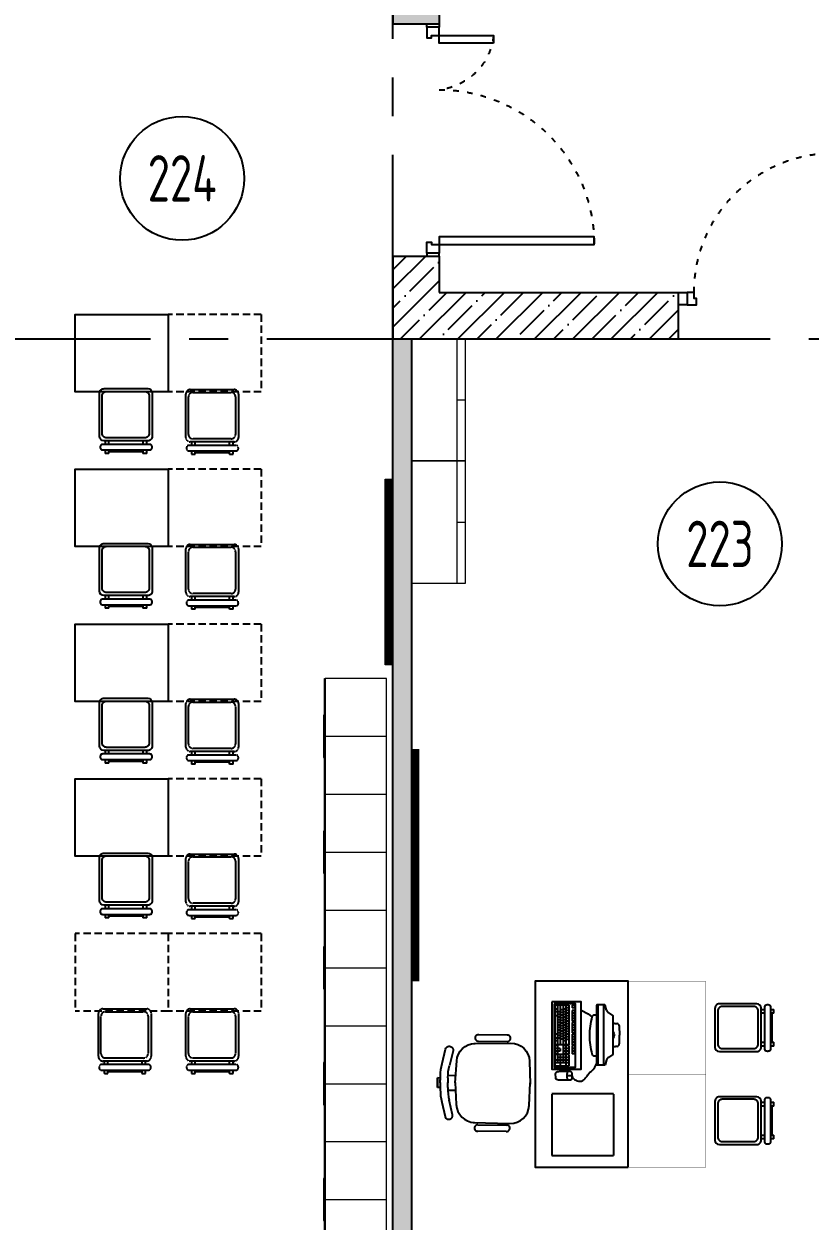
# Model space of a CAD drawing. Header units: millimetres. Extents: x -9318 to 9016603, y 0 to 838141.
# Drawn here: x 67701 to 72775, y 272164 to 279897 of the extents above; entities that cross this region are included whole.
import ezdxf
from ezdxf import colors
from ezdxf.entities.mleader import LeaderData, LeaderLine
from ezdxf.enums import TextEntityAlignment as Align
from ezdxf.math import Vec2, Vec3

# ---------------------------------------------------------------- set-up
doc = ezdxf.new("R2010")
doc.units = ezdxf.units.MM
for name, pattern in [('ACAD_ISO03W100', [30, 12, -18]), ('CENTER', [2, 1.25, -0.25, 0.25, -0.25]), ('HIDDEN', [6, 4, -2]), ('HIDDEN2', [4.7625, 3.175, -1.5875])]:
    doc.linetypes.add(name, pattern=pattern)
doc.layers.add('АР_Номер помещения', color=1, linetype='Continuous', lineweight=25)
doc.layers.add('ТХ_мебель передв', color=250, linetype='Continuous', lineweight=13)
doc.styles.add('ISOCPEUR', font='isocpeur.ttf', dxfattribs={"width": 0.7})

# ---------------------------------------------------------------- blocks, each defined once
blk = doc.blocks.new('Полуторная_на лестницу')
at = {"color": 8}
for points in [[(75, 80), (75, 1080), (124.9, 1080), (124.9, 80)], [(1375.1, 430), (1375.1, 80), (1425, 80), (1425, 430)]]:
    blk.add_lwpolyline(points, close=True, dxfattribs=at)
for points in [[(0, 0), (0, 80), (20, 80), (20, 0), (0, 0)], [(20, 80), (20, 0), (90, 0), (90, 30), (75, 30), (75, 80), (20, 80)], [(1480, 80), (1480, 0), (1410, 0), (1410, 30), (1425, 30), (1425, 80), (1480, 80)], [(1500, 0), (1500, 80), (1480, 80), (1480, 0), (1500, 0)]]:
    blk.add_lwpolyline(points, dxfattribs=at)
at = {"color": 8, "linetype": 'ACAD_ISO03W100', "ltscale": 3}
for centre, radius, start, end in [((75, 80), 1000, 0, 90), ((1465.4, 39.6), 392.5, 95.90754, 174.09246)]:
    blk.add_arc(centre, radius, start, end, dxfattribs=at)
blk = doc.blocks.new('*U870')
at = {"color": 8}
blk.add_lwpolyline([(100, 80), (100, 980), (140, 980), (140, 80)], close=True, dxfattribs=at)
for points in [[(0, 0), (0, 80), (55, 80), (55, 0), (0, 0)], [(55, 80), (55, 0), (115, 0), (115, 40), (100, 40), (100, 80), (55, 80)], [(1045, 80), (1045, 0), (985, 0), (985, 40), (1000, 40), (1000, 80), (1045, 80)], [(1100, 0), (1100, 80), (1045, 80), (1045, 0), (1100, 0)]]:
    blk.add_lwpolyline(points, dxfattribs=at)
at = {"color": 8, "linetype": 'ACAD_ISO03W100', "ltscale": 3}
blk.add_arc((100, 80), 900, 0, 90, dxfattribs=at)
blk = doc.blocks.new('_DotSmall')
at = {"color": 8, "linetype": 'ByBlock', "const_width": 0.5}
blk.add_lwpolyline([(-0.0625, 0, 1), (0.0625, 0, 1)], format="xyb", close=True, dxfattribs=at)
blk = doc.blocks.new('*U1158')
at = {"layer": 'АР_Номер помещения', "color": 8}
blk.add_circle((-15370.8, 4413.2), 400, dxfattribs=at)
at = {"color": 8, "style": 'ISOCPEUR', "width": 0.7, "flags": 1}
blk.add_attdef('КАТЕГОРИЯ', (-499.2, -2092.2), '', height=250, dxfattribs=at)
at = {"layer": 'АР_Номер помещения', "color": 8, "style": 'ISOCPEUR', "width": 0.7}
blk.add_attdef('НОМЕР_ПОМЕЩЕНИЯ', text='', height=300, dxfattribs=at).set_placement((-15370.8, 4413.2), align=Align.MIDDLE_CENTER)
blk = doc.blocks.new('*U1159')
at = {"layer": 'АР_Номер помещения', "color": 8}
blk.add_circle((-15593.4, 4548.6), 400, dxfattribs=at)
at = {"color": 8, "style": 'ISOCPEUR', "width": 0.7, "flags": 1}
blk.add_attdef('КАТЕГОРИЯ', (-499.2, -2092.2), '', height=250, dxfattribs=at)
at = {"layer": 'АР_Номер помещения', "color": 8, "style": 'ISOCPEUR', "width": 0.7}
blk.add_attdef('НОМЕР_ПОМЕЩЕНИЯ', text='', height=300, dxfattribs=at).set_placement((-15593.4, 4548.6), align=Align.MIDDLE_CENTER)
blk = doc.blocks.new('A$C3da1b1ea')
at = {"color": 8, "lineweight": 0}
blk.add_lwpolyline([(0, 0), (50, 0), (50, -1200), (0, -1200), (0, 0)], dxfattribs=at)
blk = doc.blocks.new('стул №3-5')
at = {"color": 8, "linetype": 'ByBlock', "extrusion": (-6.19742e-05, 0.000470712, 1)}
for p, q in [((-15407, 16627.7, 196.8), (-15407, 16619.9, 196.8)), ((-15086.8, 16641.7, 196.8), (-15393.1, 16641.7, 196.8)), ((-15372.7, 16664.9, 196.8), (-15348.5, 16664.9, 196.8)), ((-15372.7, 16664.9, 196.8), (-15372.7, 16641.7, 196.8)), ((-15348.5, 16641.7, 196.8), (-15348.5, 16664.9, 196.8)), ((-15348.5, 16653.3, 196.8), (-15128.7, 16653.3, 196.8)), ((-15128.7, 16664.9, 196.8), (-15104.4, 16664.9, 196.8)), ((-15128.7, 16664.9, 196.8), (-15128.7, 16641.7, 196.8)), ((-15104.4, 16641.7, 196.8), (-15104.4, 16664.9, 196.8)), ((-15072.8, 16619.9, 196.8), (-15072.8, 16627.7, 196.8)), ((-15393.1, 16605.9, 196.8), (-15086.8, 16605.9, 196.9)), ((-15372.7, 16605.9, 196.8), (-15372.7, 16583.2, 196.9)), ((-15348.5, 16583.2, 196.9), (-15348.5, 16605.9, 196.8)), ((-15128.7, 16605.9, 196.9), (-15128.7, 16583.2, 196.9)), ((-15104.4, 16583.2, 196.9), (-15104.4, 16605.9, 196.9))]:
    blk.add_line(p, q, dxfattribs=at)
at = {"color": 8, "ltscale": 100, "extrusion": (-6.19742e-05, 0.000470712, 1), "elevation": 205.6}
for points in [[(-15379.9, 16582.9), (-15097, 16582.9, -0.414169), (-15068.3, 16554.2), (-15068.3, 16274.2, -0.414258), (-15097, 16245.5), (-15379.9, 16245.5, -0.414169), (-15408.6, 16274.2), (-15408.6, 16554.2, -0.414258)], [(-15360.2, 16563.2), (-15113.6, 16563.2, -0.414214), (-15084.9, 16534.4), (-15084.9, 16292.6, -0.414214), (-15113.6, 16263.9), (-15360.2, 16263.9, -0.414214), (-15388.9, 16292.6), (-15388.9, 16534.4, -0.414214)]]:
    blk.add_lwpolyline(points, format="xyb", close=True, dxfattribs=at)
at = {"color": 8, "linetype": 'ByBlock', "extrusion": (-6.19742e-05, 0.000470712, 1)}
for centre, start, end in [((-15393, 16627.6, 205.6), 90, 180), ((-15086.8, 16627.6, 205.6), 0, 90), ((-15393, 16619.8, 205.6), 180, 270), ((-15086.8, 16619.8, 205.6), 270, 0)]:
    blk.add_arc(centre, 13.9, start, end, dxfattribs=at)
blk = doc.blocks.new('_стол№3-№5')
at = {"color": 8}
blk.add_lwpolyline([(-169868.3, 526261.4), (-169368.3, 526261.4), (-169368.3, 525661.4), (-169868.3, 525661.4)], close=True, dxfattribs=at)
blk = doc.blocks.new('_Стул резерв')
at = {"color": 8, "linetype": 'HIDDEN', "ltscale": 0.1, "extrusion": (6.19742e-05, -0.000470712, 1)}
for p, q in [((0, 81.6, 0), (0, 58.9, 0)), ((24.3, 58.9, 0), (24.3, 81.6, 0)), ((244, 81.6, 0), (244, 58.9, 0)), ((268.3, 58.9, 0), (268.3, 81.6, 0)), ((-31.6, 45, 0), (-31.6, 37.1, 0)), ((288.6, 58.9, 0), (-17.6, 58.9, 0)), ((-17.6, 23.2, 0), (288.6, 23.2, 0)), ((0, 23.2, 0), (0, 0)), ((24.3, 0, 0), (0, 0)), ((24.3, 0, 0), (24.3, 23.2, 0)), ((244, 11.6, 0), (24.3, 11.6, 0)), ((244, 23.2, 0), (244, 0, 0)), ((268.3, 0, 0), (244, 0, 0)), ((268.3, 0, 0), (268.3, 23.2, 0)), ((302.6, 37.1, 0), (302.6, 45, 0))]:
    blk.add_line(p, q, dxfattribs=at)
for points in [[(275.5, 81.9), (-7.4, 81.9, -0.414169), (-36.1, 110.6), (-36.1, 390.6, -0.414258), (-7.4, 419.3), (275.5, 419.3, -0.414169), (304.2, 390.6), (304.2, 110.6, -0.414258)], [(255.8, 101.6), (9.2, 101.6, -0.414214), (-19.5, 130.3), (-19.5, 372.2, -0.414214), (9.2, 400.9), (255.8, 400.9, -0.414214), (284.5, 372.2), (284.5, 130.3, -0.414214)]]:
    blk.add_lwpolyline(points, format="xyb", close=True, dxfattribs=at)
for centre, start, end in [((-17.6, 45), 90, 180), ((-17.6, 37.1), 180, 270), ((288.6, 45, 0), 0, 90), ((288.6, 37.1, 0), 270, 0)]:
    blk.add_arc(centre, 13.9, start, end, dxfattribs=at)
blk = doc.blocks.new('_стол.резерв')
at = {"color": 8, "linetype": 'HIDDEN2', "ltscale": 15}
for p, q in [((-20, 500), (-20, 0)), ((580, 500), (-20, 500)), ((580, 500), (580, 0)), ((580, 0), (-20, 0))]:
    blk.add_line(p, q, dxfattribs=at)
blk = doc.blocks.new('стол с тумбой 1200х600')
at = {"color": 8}
blk.add_lwpolyline([(-19012.2, 19801.1), (-19012.2, 21001.1), (-19612.2, 21001.1), (-19612.2, 19801.1)], close=True, dxfattribs=at)
at = {"color": 8, "linetype": 'HIDDEN', "ltscale": 0.1}
blk.add_lwpolyline([(-19505.4, 19874.7), (-19105.4, 19874.7), (-19105.4, 20274.7), (-19505.4, 20274.7)], close=True, dxfattribs=at)
blk = doc.blocks.new('М-60')
at = {"color": 8, "extrusion": (-6.19742e-05, 0.000470712, 1)}
for p, q in [((7035202.1, 1186569.5, -0.1), (7035439, 1186576.2, -0.1)), ((7035415.4, 1186627.5, -0.2), (7035231.8, 1186626.6, -0.2)), ((7035232, 1186585.7, -0.1), (7035415.6, 1186586.5, -0.1)), ((7034998.3, 1186437.9, -0.1), (7035019.7, 1186530.9, -0.1)), ((7035068.3, 1186519.6, -0.1), (7035046.7, 1186425.8, -0.1)), ((7035049.2, 1186548.9, -0.1), (7035050.6, 1186548.5, -0.1)), ((7035085.8, 1186312.9, 0), (7035092.5, 1186454.7, -0.1)), ((7035563.1, 1186460.5, -0.1), (7035569.8, 1186312.9, 0)), ((7034971.3, 1186282.6, 0), (7034970.4, 1186343.1, -0.1)), ((7034989, 1186343.1, -0.1), (7034970.8, 1186343.1, -0.1)), ((7034970.8, 1186343.1, -0.1), (7034970.8, 1186282.6, 0)), ((7034989, 1186312.9, 0), (7034989, 1186356.2, -0.1)), ((7034989, 1186312.9, 0), (7034989, 1186343.1, -0.1)), ((7035037.4, 1186344.1, 0), (7035037.4, 1186312.9, 0)), ((7035037.8, 1186361.3, -0.1), (7035088.1, 1186361.3, -0.1)), ((7034989.4, 1186282.9, 0), (7034971.3, 1186282.6, 0)), ((7034989, 1186313.2, 0), (7034989.4, 1186282.9, 0)), ((7034989, 1186313.2, 0), (7034989.6, 1186269.8, 0)), ((7035037.8, 1186282.6, 0), (7035037.4, 1186313.9, 0)), ((7035038.5, 1186265.5, 0), (7035088.8, 1186266.3, 0)), ((7035085.7, 1186314.6, 0), (7035094.7, 1186172.9, 0)), ((7035565.2, 1186174.3, 0.1), (7035569.7, 1186322, 0)), ((7035000.2, 1186188.3, 0), (7035023, 1186095.7, 0.1)), ((7035071.5, 1186107.6, 0.1), (7035048.4, 1186201.2, 0)), ((7035052.8, 1186078.1, 0.1), (7035054.2, 1186078.5, 0.1)), ((7035206, 1186059.9, 0.1), (7035442.9, 1186056.7, 0.1)), ((7035236.1, 1186044.1, 0.1), (7035419.7, 1186046, 0.1)), ((7035420.2, 1186005.1, 0.1), (7035236.6, 1186003.1, 0.1))]:
    blk.add_line(p, q, dxfattribs=at)
for centre, start, end in [((7035230, 1186606.2, 122.4), 84.99867, 275.52472), ((7035417.4, 1186607.1, 122.4), 264.99867, 95.52472), ((7035234.4, 1186023.7, 122.4), 85.34791, 275.87397), ((7035421.8, 1186025.7, 122.4), 265.34791, 95.87397)]:
    blk.add_arc(centre, 20.6, start, end, dxfattribs=at)
at = {"color": 8, "extrusion": (6.19742e-05, -0.000470712, -1)}
for centre, major_axis, start_param, end_param in [((7035213.4, 1186449, -0.1), (77.8, 92.6, 0), 4.061153, 5.558057), ((7035442.2, 1186455, -0.1), (77.8, 92.6, 0), -0.725128, 0.826554), ((7035043.3, 1186525.4, -0.1), (15.6, 18.5, 0), 4.240369, 5.829345), ((7035044.7, 1186525.1, -0.1), (15.6, 18.5, 0), -0.45384, 1.098777), ((7035352, 1186356.2, 0), (-277.9, 233.5, -0.1), 5.584367, 5.811166), ((7035400.4, 1186344.1, 0), (233.5, 277.9, -0.1), 4.01357, 4.240369)]:
    blk.add_ellipse(centre, major_axis=major_axis, ratio=1, start_param=start_param, end_param=end_param, dxfattribs=at)
at = {"color": 8, "extrusion": (-6.19742e-05, 0.000470712, 1)}
for centre, major_axis, start_param, end_param in [((7035352.6, 1186275.3, 0), (-274.3, -237.7, 0.1), 5.584367, 5.811166), ((7035400.8, 1186288.2, 0), (237.7, -274.3, 0.1), 4.01357, 4.240369), ((7035048, 1186101.8, 0.1), (15.8, -18.3, 0), -0.45384, 1.098777), ((7035215.4, 1186180.5, 0), (79.2, -91.4, 0), 4.061153, 5.558057), ((7035444.3, 1186178, 0.1), (79.2, -91.4, 0), -0.725128, 0.826554), ((7035046.5, 1186101.5, 0.1), (15.8, -18.3, 0), 4.240369, 5.829345)]:
    blk.add_ellipse(centre, major_axis=major_axis, ratio=1, start_param=start_param, end_param=end_param, dxfattribs=at)
blk = doc.blocks.new('стул 5  340х340')
at = {"color": 8, "linetype": 'ByBlock', "extrusion": (-6.19742e-05, 0.000470712, 1)}
for p, q in [((-15375, 16627.7, 196.8), (-15375, 16619.9, 196.8)), ((-15086.8, 16641.7, 196.8), (-15361.1, 16641.7, 196.8)), ((-15340.7, 16664.9, 196.8), (-15316.5, 16664.9, 196.8)), ((-15340.7, 16664.9, 196.8), (-15340.7, 16641.7, 196.8)), ((-15316.5, 16641.7, 196.8), (-15316.5, 16664.9, 196.8)), ((-15316.5, 16653.3, 196.8), (-15128.7, 16653.3, 196.8)), ((-15128.7, 16664.9, 196.8), (-15104.4, 16664.9, 196.8)), ((-15128.7, 16664.9, 196.8), (-15128.7, 16641.7, 196.8)), ((-15104.4, 16641.7, 196.8), (-15104.4, 16664.9, 196.8)), ((-15072.8, 16619.9, 196.8), (-15072.8, 16627.7, 196.8)), ((-15361.1, 16605.9, 196.8), (-15086.8, 16605.9, 196.9)), ((-15340.7, 16605.9, 196.8), (-15340.7, 16583.2, 196.9)), ((-15316.5, 16583.2, 196.9), (-15316.5, 16605.9, 196.8)), ((-15128.7, 16605.9, 196.9), (-15128.7, 16583.2, 196.9)), ((-15104.4, 16583.2, 196.9), (-15104.4, 16605.9, 196.9))]:
    blk.add_line(p, q, dxfattribs=at)
at = {"color": 8, "ltscale": 100, "extrusion": (-6.19742e-05, 0.000470712, 1), "elevation": 205.6}
for points in [[(-15347.9, 16582.9), (-15097, 16582.9, -0.414169), (-15068.3, 16554.2), (-15068.3, 16312.2, -0.414258), (-15097, 16283.5), (-15347.9, 16283.5, -0.414169), (-15376.6, 16312.2), (-15376.6, 16554.2, -0.414258)], [(-15328.2, 16563.2), (-15113.6, 16563.2, -0.414214), (-15084.9, 16534.4), (-15084.9, 16330.6, -0.414214), (-15113.6, 16301.9), (-15328.2, 16301.9, -0.414214), (-15356.9, 16330.6), (-15356.9, 16534.4, -0.414214)]]:
    blk.add_lwpolyline(points, format="xyb", close=True, dxfattribs=at)
at = {"color": 8, "linetype": 'ByBlock', "extrusion": (-6.19742e-05, 0.000470712, 1)}
for centre, start, end in [((-15361, 16627.6, 205.6), 90, 180), ((-15086.8, 16627.6, 205.6), 0, 90), ((-15361, 16619.8, 205.6), 180, 270), ((-15086.8, 16619.8, 205.6), 270, 0)]:
    blk.add_arc(centre, 13.9, start, end, dxfattribs=at)
blk = doc.blocks.new('ПК-2')
at = {"color": 8, "extrusion": (6.19742e-05, -0.000470712, 1)}
for p, q in [((7035967.1, 1186827.6, 95), (7035877.1, 1186827.5, 95.1)), ((7035877.1, 1186827.5, 95.1), (7035877.6, 1186571, 94.9)), ((7035895.1, 1186827.5, 95.1), (7035895.6, 1186571, 94.9)), ((7035913.1, 1186827.5, 95.1), (7035913.6, 1186571, 94.9)), ((7035931.1, 1186827.6, 95.1), (7035931.6, 1186571.1, 94.9)), ((7035949.1, 1186827.6, 95.1), (7035949.6, 1186571.1, 94.9)), ((7035967.1, 1186827.6, 95), (7035967.6, 1186571.1, 94.9)), ((7036007.6, 1186827.7, 95), (7035989.6, 1186827.7, 95)), ((7036148.9, 1186442.6, 94.9), (7036148.1, 1186827.8, 95)), ((7036200.3, 1186829.7, 95), (7036149.9, 1186829.6, 95)), ((7036157.9, 1186440.8, 94.9), (7036157.1, 1186829.6, 95)), ((7036193.9, 1186440.9, 94.9), (7036193.1, 1186829.7, 95)), ((7036212.2, 1186795.1, 95), (7036202.1, 1186827.9, 95)), ((7036253.1, 1186761.9, 95), (7036223.8, 1186780.1, 95)), ((7036255.8, 1186512.8, 94.9), (7036255.4, 1186758, 95)), ((7036294.4, 1186691.8, 95), (7036294.6, 1186635.5, 94.9)), ((7036294.7, 1186579.1, 94.9), (7036294.6, 1186635.5, 94.9)), ((7035877.6, 1186566.5, 94.9), (7035877.7, 1186512.5, 94.9)), ((7035877.7, 1186508, 94.9), (7035877.9, 1186436, 94.9)), ((7035895.6, 1186566.5, 94.9), (7035895.7, 1186512.5, 94.9)), ((7035895.7, 1186508, 94.9), (7035895.9, 1186454, 94.9)), ((7035913.7, 1186548.5, 94.9), (7035913.7, 1186530.5, 94.9)), ((7035913.7, 1186508, 94.9), (7035913.9, 1186436, 94.9)), ((7035931.6, 1186566.6, 94.9), (7035931.7, 1186512.6, 94.9)), ((7035931.7, 1186508.1, 94.9), (7035931.9, 1186454.1, 94.9)), ((7035949.6, 1186566.6, 94.9), (7035949.7, 1186512.6, 94.9)), ((7035949.7, 1186508.1, 94.9), (7035949.9, 1186436.1, 94.9)), ((7035967.6, 1186566.6, 94.9), (7035967.7, 1186512.6, 94.9)), ((7035967.7, 1186508.1, 94.9), (7035967.9, 1186436.1, 94.9)), ((7036253.6, 1186508.9, 94.9), (7036224.3, 1186490.6, 94.9)), ((7035877.9, 1186436, 94.9), (7035967.9, 1186436.1, 94.9)), ((7036201.1, 1186440.9, 94.9), (7036150.7, 1186440.8, 94.9)), ((7036212.8, 1186475.5, 94.9), (7036202.9, 1186442.7, 94.9))]:
    blk.add_line(p, q, dxfattribs=at)
at = {"color": 8, "extrusion": (6.19742e-05, -0.000470712, 1), "elevation": -27.6}
for points in [[(7035859.1, 1186850), (7035859.9, 1186413.5), (7036048.9, 1186413.9), (7036048.1, 1186850.4)], [(7035872.6, 1186836.6), (7035873.4, 1186427.1), (7036012.9, 1186427.3), (7036012.1, 1186836.8)]]:
    blk.add_lwpolyline(points, close=True, dxfattribs=at)
for points in [[(7035895.2, 1186802), (7035877.2, 1186801.9)], [(7035949.2, 1186802.1), (7035931.2, 1186802)], [(7035967.2, 1186810.6), (7035949.2, 1186810.6)], [(7035989.6, 1186827.8), (7035989.7, 1186810.7)], [(7036007.7, 1186810.7), (7035989.7, 1186810.7)], [(7036007.6, 1186827.8), (7036007.7, 1186810.7)], [(7035895.2, 1186784.9), (7035877.2, 1186784.8)], [(7035895.3, 1186759.2), (7035877.3, 1186759.2)], [(7035913.2, 1186784.9), (7035895.2, 1186784.9)], [(7035913.2, 1186767.8), (7035895.2, 1186767.8)], [(7035913.3, 1186750.7), (7035895.3, 1186750.7)], [(7035913.3, 1186733.6), (7035895.3, 1186733.6)], [(7035931.2, 1186796.6), (7035913.2, 1186796.5)], [(7035931.2, 1186779.5), (7035913.2, 1186779.4)], [(7035931.2, 1186762.4), (7035913.2, 1186762.3)], [(7035931.3, 1186745.3), (7035913.3, 1186745.2)], [(7035931.3, 1186728.2), (7035913.3, 1186728.1)], [(7035949.2, 1186785), (7035931.2, 1186784.9)], [(7035949.2, 1186767.9), (7035931.2, 1186767.8)], [(7035949.3, 1186750.8), (7035931.3, 1186750.7)], [(7035949.3, 1186733.7), (7035931.3, 1186733.6)], [(7035967.2, 1186793.5), (7035949.2, 1186793.5)], [(7035967.2, 1186776.4), (7035949.2, 1186776.4)], [(7035967.3, 1186759.3), (7035949.3, 1186759.3)], [(7035967.3, 1186742.2), (7035949.3, 1186742.2)], [(7035967.3, 1186725.1), (7035949.3, 1186725.1)], [(7035989.7, 1186793.6), (7035989.8, 1186725.2)], [(7036007.7, 1186793.6), (7035989.7, 1186793.6)], [(7036007.7, 1186776.5), (7035989.7, 1186776.5)], [(7036007.8, 1186759.4), (7035989.8, 1186759.4)], [(7036007.8, 1186742.3), (7035989.8, 1186742.3)], [(7036007.8, 1186725.2), (7035989.8, 1186725.2)], [(7036007.7, 1186793.6), (7036007.8, 1186725.2)], [(7036048.2, 1186794.9), (7036092.7, 1186771.5), (7036117.2, 1186751.9)], [(7035913.3, 1186716.5), (7035895.3, 1186716.5)], [(7035913.4, 1186699.4), (7035895.4, 1186699.4)], [(7035913.4, 1186682.3), (7035895.4, 1186682.3)], [(7035913.4, 1186665.2), (7035895.4, 1186665.2)], [(7035913.5, 1186648.1), (7035895.5, 1186648.1)], [(7035931.3, 1186711.1), (7035913.3, 1186711)], [(7035931.4, 1186694), (7035913.4, 1186693.9)], [(7035931.4, 1186676.9), (7035913.4, 1186676.8)], [(7035931.4, 1186659.8), (7035913.4, 1186659.7)], [(7035949.3, 1186716.6), (7035931.3, 1186716.5)], [(7035949.4, 1186699.5), (7035931.4, 1186699.4)], [(7035949.4, 1186682.4), (7035931.4, 1186682.3)], [(7035949.4, 1186665.3), (7035931.4, 1186665.2)], [(7035949.5, 1186648.2), (7035931.5, 1186648.1)], [(7035967.3, 1186708), (7035949.3, 1186708)], [(7035967.4, 1186690.9), (7035949.4, 1186690.9)], [(7035967.4, 1186673.8), (7035949.4, 1186673.8)], [(7035967.4, 1186656.7), (7035949.4, 1186656.7)], [(7035989.8, 1186716.6), (7035990, 1186648.2)], [(7036007.8, 1186716.7), (7035989.8, 1186716.6)], [(7036007.9, 1186699.6), (7035989.9, 1186699.5)], [(7036007.9, 1186682.5), (7035989.9, 1186682.4)], [(7036007.9, 1186665.4), (7035989.9, 1186665.3)], [(7036008, 1186648.3), (7035990, 1186648.2)], [(7036007.8, 1186716.7), (7036008, 1186648.3)], [(7035895.5, 1186639.5), (7035877.5, 1186639.5)], [(7035895.5, 1186613.9), (7035877.5, 1186613.8)], [(7035895.6, 1186596.8), (7035877.6, 1186596.7)], [(7035967.6, 1186571.2), (7035877.6, 1186571.1)], [(7035913.5, 1186631), (7035895.5, 1186631)], [(7035913.5, 1186613.9), (7035895.5, 1186613.9)], [(7035931.5, 1186642.7), (7035913.5, 1186642.6)], [(7035931.5, 1186625.6), (7035913.5, 1186625.5)], [(7035931.5, 1186608.5), (7035913.5, 1186608.4)], [(7035949.5, 1186631.1), (7035931.5, 1186631)], [(7035949.5, 1186614), (7035931.5, 1186613.9)], [(7035949.6, 1186596.9), (7035931.6, 1186596.8)], [(7035967.5, 1186639.6), (7035949.5, 1186639.6)], [(7035967.5, 1186622.5), (7035949.5, 1186622.5)], [(7035967.5, 1186605.4), (7035949.5, 1186605.4)], [(7035990, 1186639.7), (7035990.1, 1186571.3)], [(7036008, 1186639.7), (7035990, 1186639.7)], [(7036008, 1186622.6), (7035990, 1186622.6)], [(7036008, 1186605.5), (7035990, 1186605.5)], [(7036008.1, 1186588.4), (7035990.1, 1186588.4)], [(7036008.1, 1186571.3), (7035990.1, 1186571.3)], [(7036008, 1186639.7), (7036008.1, 1186571.3)], [(7035895.6, 1186566.6), (7035877.6, 1186566.6)], [(7035913.7, 1186548.6), (7035877.7, 1186548.6)], [(7035913.7, 1186530.6), (7035877.7, 1186530.6)], [(7035895.7, 1186512.6), (7035877.7, 1186512.6)], [(7035967.7, 1186508.2), (7035877.7, 1186508.1)], [(7035967.6, 1186566.7), (7035931.6, 1186566.7)], [(7035967.7, 1186548.7), (7035931.7, 1186548.7)], [(7035967.7, 1186530.7), (7035931.7, 1186530.7)], [(7035967.7, 1186512.7), (7035931.7, 1186512.7)], [(7035990.1, 1186566.8), (7035990.2, 1186512.8)], [(7036008.1, 1186566.8), (7035990.1, 1186566.8)], [(7036008.2, 1186548.8), (7035990.2, 1186548.8)], [(7036008.2, 1186530.8), (7035990.2, 1186530.8)], [(7036008.2, 1186512.8), (7035990.2, 1186512.8)], [(7036008.2, 1186512.8), (7035990.2, 1186512.8)], [(7036008.1, 1186566.8), (7036008.2, 1186512.8)], [(7035967.8, 1186472.2), (7035877.8, 1186472.1)], [(7035967.8, 1186454.2), (7035877.8, 1186454.1)], [(7035967.8, 1186490.2), (7035895.8, 1186490.1)], [(7035989.9, 1186371.7), (7035957, 1186371.6)]]:
    blk.add_lwpolyline(points, dxfattribs=at)
for points in [[(7035989.9, 1186371.7, 0.397637), (7036050, 1186337.9, 0.110351), (7036066.5, 1186345.2, 0.08312), (7036079.9, 1186362.3, 0.014729), (7036105, 1186394.7, 0.170175), (7036148.8, 1186454, -0.037673)], [(7035968.4, 1186398.6, 0.114539), (7035964.1, 1186397.6, 0.103755), (7035960.3, 1186394.6, 0.091433), (7035957.9, 1186390.4, 0.084292), (7035957, 1186385.1), (7035957.1, 1186358.1, 0.084292), (7035958, 1186352.8, 0.091433), (7035960.4, 1186348.6, 0.103755), (7035964.2, 1186345.6, 0.114539), (7035968.5, 1186344.6, 0.114539)]]:
    blk.add_lwpolyline(points, format="xyb", dxfattribs=at)
blk.add_lwpolyline([(7035881.8, 1186384.9), (7035881.9, 1186357.9, 0.19919), (7035883.7, 1186353.6, 0.098412), (7035891.5, 1186348.4, 0.055653), (7035901.3, 1186345.6, 0.042416), (7035914.6, 1186344.5), (7035978.5, 1186344.6, 0.114539), (7035982.8, 1186345.6, 0.103755), (7035986.6, 1186348.6, 0.091433), (7035989, 1186352.9, 0.084292), (7035989.9, 1186358.2), (7035989.8, 1186385.2, 0.084292), (7035988.9, 1186390.4, 0.091433), (7035986.5, 1186394.7, 0.103755), (7035982.7, 1186397.7, 0.114539), (7035978.4, 1186398.6), (7035914.5, 1186398.5, 0.042416), (7035901.2, 1186397.4, 0.055653), (7035891.4, 1186394.5, 0.098412), (7035883.6, 1186389.3, 0.19919)], format="xyb", close=True, dxfattribs=at)
at = {"color": 8, "extrusion": (6.19742e-05, -0.000470712, 1)}
for centre, radius, start, end in [((7036149.9, 1186827.9, -27.6), 1.8, 90.10908, 180.10908), ((7036200.3, 1186828, -27.6), 1.8, 0.10908, 90.10908), ((7036579.1, 1186631.2, -27.6), 477.4, 165.36479, 179.87909), ((7036134.2, 1186746.1, -27.6), 18, 82.93309, 161.30576), ((7036116.2, 1186600.9, -27.6), 164.3, 78.76539, 82.93309), ((7036238, 1186803.1, -27.6), 27, 197.11449, 238.14153), ((7036250.8, 1186758.1, -27.6), 4.5, 0.10908, 59.63009), ((7036293.3, 1186965.7, -27.6), 256.3, 261.50958, 266.47869), ((7036228.8, 1186635.5, -27.6), 33.8, 322.7271, 37.49107), ((7036276.4, 1186691.9, -27.6), 18, 0.10908, 86.47869), ((7036579.1, 1186635.1, -27.6), 477.4, 180.33908, 194.85338), ((7036276.6, 1186579.2, -27.6), 18, 273.73948, 0.10908), ((7036134.7, 1186518.5, -27.6), 18, 198.9124, 277.28508), ((7036116.1, 1186663.6, -27.6), 164.3, 277.28508, 281.45277), ((7036251.3, 1186512.9, -27.6), 4.5, 300.58808, 0.10908), ((7036294.5, 1186305.4, -27.6), 256.3, 93.73948, 98.70859), ((7036150.6, 1186442.7, -27.6), 1.8, 180.10908, 270.10908), ((7036201, 1186442.8, -27.6), 1.8, 270.10908, 0.10908), ((7036238.7, 1186467.8, -27.6), 27, 122.07664, 163.10368)]:
    blk.add_arc(centre, radius, start, end, dxfattribs=at)
blk = doc.blocks.new('Шкаф канцелярский закрытый')
at = {"layer": 'ТХ_мебель передв', "color": 8}
blk.add_lwpolyline([(207495.5, -155297.4), (207495.5, -154508.5), (207146, -154508.5), (207146, -155297.4)], close=True, dxfattribs=at)
for points in [[(207199, -154508.5), (207199, -155297.4)], [(207199, -154902.9), (207146, -154902.9)]]:
    blk.add_lwpolyline(points, dxfattribs=at)
blk = doc.blocks.new('У005-3740')
at = {"layer": 'ТХ_мебель передв', "color": 8}
for p, q in [((-231583.2, 58866.8, -0.6), (-231188.1, 58866.8, -0.6)), ((-231583.2, 58492.8, -0.6), (-231188.1, 58492.8, -0.6)), ((-231583.2, 58118.8, -0.6), (-231188.1, 58118.8, -0.6)), ((-231583.2, 57744.8, -0.6), (-231188.1, 57744.8, -0.6)), ((-231583.2, 57370.8, -0.6), (-231188.1, 57370.8, -0.6)), ((-231583.2, 56996.8, -0.6), (-231188.1, 56996.8, -0.6)), ((-231583.2, 56622.8, -0.6), (-231188.1, 56622.8, -0.6)), ((-231583.2, 56248.8, -0.6), (-231188.1, 56248.8, -0.6)), ((-231583.2, 55874.8, -0.6), (-231188.1, 55874.8, -0.6))]:
    blk.add_line(p, q, dxfattribs=at)
at = {"layer": 'ТХ_мебель передв', "color": 8, "elevation": -0.6}
for points in [[(-231587.2, 55500.8), (-231587.2, 59240.8), (-231583.2, 59240.8), (-231583.2, 55500.8)], [(-231188.1, 55500.8), (-231188.1, 59240.8), (-231583.2, 59240.8), (-231583.2, 55500.8)], [(-231594.1, 59002.7), (-231594.1, 58866.8), (-231587.2, 58866.8), (-231587.2, 59002.7)], [(-231594.1, 58866.8), (-231594.1, 58730.9), (-231587.2, 58730.9), (-231587.2, 58866.8)], [(-231594.1, 58254.7), (-231594.1, 58118.8), (-231587.2, 58118.8), (-231587.2, 58254.7)], [(-231594.1, 58118.8), (-231594.1, 57982.9), (-231587.2, 57982.9), (-231587.2, 58118.8)], [(-231594.1, 57506.7), (-231594.1, 57370.8), (-231587.2, 57370.8), (-231587.2, 57506.7)], [(-231594.1, 57370.8), (-231594.1, 57234.9), (-231587.2, 57234.9), (-231587.2, 57370.8)], [(-231594.1, 56758.7), (-231594.1, 56622.8), (-231587.2, 56622.8), (-231587.2, 56758.7)], [(-231594.1, 56622.8), (-231594.1, 56486.9), (-231587.2, 56486.9), (-231587.2, 56622.8)], [(-231594.1, 56010.7), (-231594.1, 55874.8), (-231587.2, 55874.8), (-231587.2, 56010.7)], [(-231594.1, 55874.8), (-231594.1, 55738.9), (-231587.2, 55738.9), (-231587.2, 55874.8)]]:
    blk.add_lwpolyline(points, close=True, dxfattribs=at)

msp = doc.modelspace()

# ---------------------------------------------------------------- hatches: boundary and pattern name
at = {"ltscale": 100}
h = msp.add_hatch(dxfattribs=at)
h.set_pattern_fill('ANSI35', color=256, scale=700)
h.set_pattern_definition([(45, (-887755.71, 381612.85), (-123.743687, 123.743687), []), (45, (-887631.97, 381612.85), (-123.743687, 123.743687), [218.75, -43.75, 0, -43.75])])
h.paths.add_polyline_path([(70282.04, 298892.96), (70082.04, 298892.96), (70082.04, 281222.96), (63732.1, 281222.96), (63732.1, 281022.96), (63932.1, 281022.96), (70082.1, 281022.96), (70082.1, 279897.14), (70382.1, 279897.14), (70382.1, 281222.96), (70282.1, 281222.96)])
h = msp.add_hatch(dxfattribs=at)
h.set_pattern_fill('ANSI35', color=256, scale=700)
h.set_pattern_definition([(45, (-883840.71, 387962.85), (-123.743687, 123.743687), []), (45, (-883716.97, 387962.85), (-123.743687, 123.743687), [218.75, -43.75, 0, -43.75])])
h.paths.add_polyline_path([(71927.1, 278162.96), (70382.1, 278162.96), (70382.1, 278397.14), (70082.1, 278397.14), (70082.1, 277862.96), (71927.1, 277862.96)])
h = msp.add_hatch(dxfattribs=at)
h.set_pattern_fill('AR-CONC', color=256, scale=30)
h.set_pattern_definition([(50, (140697.8, 216407.27), (215.17805, -18.82564), [22.5, -247.5]), (355, (140697.8, 216407.27), (-41.6254, 225.65764), [18, -198]), (100.45144, (140715.72, 216405.7), (173.55265, 206.832), [19.12206, -210.34263]), (46.1842, (140697.8, 216467.27), (320.1724, -49.6558), [33.75, -371.25]), (96.63564, (140724.47, 216463.14), (280.3986, 292.2356), [28.6831, -315.5141]), (351.18416, (140697.8, 216467.27), (280.3986, 292.2356), [27, -297]), (21, (140727.8, 216452.27), (179.0721, -120.78567), [22.5, -247.5]), (326, (140727.8, 216452.27), (72.9946, 217.545), [18, -198]), (71.45144, (140742.72, 216442.2), (252.0667, 96.75935), [19.12206, -210.34263]), (37.5, (140697.79, 216407.274), (3.647957, 99.868156), [0, -195.6, 0, -201, 0, -198.75]), (7.5, (140697.79, 216407.27), (78.92086, 118.32351), [0, -114.6, 0, -191.1, 0, -75.75]), (327.5, (140630.89, 216407.274), (160.14673, -6.76646), [0, -75, 0, -234, 0, -310.5]), (317.5, (140600.9, 216407.27), (174.95585, 30.0315), [0, -97.5, 0, -155.4, 0, -220.5])])
h.paths.add_polyline_path([(70082.1, 277862.96), (70082.13, 271712.96), (70202.13, 271712.96), (70202.1, 277862.96)])

# ---------------------------------------------------------------- linework, layer by layer
at = {"linetype": 'CENTER', "ltscale": 1000}
for p, q in [((70082.1, 269801.69), (70082.1, 303685.62)), ((51268.34, 277862.96), (134865.51, 277862.96))]:
    msp.add_line(p, q, dxfattribs=at)
at = {"ltscale": 100}
for p, q in [((70382.1, 281222.96), (70382.1, 279897.14)), ((70082.1, 281022.96), (70082.1, 279897.14)), ((70082.1, 279897.14), (70382.1, 279897.14)), ((70082.1, 278397.14), (70082.1, 277862.96)), ((70082.1, 278397.14), (70382.1, 278397.14)), ((70382.1, 278397.14), (70382.1, 278162.96)), ((70382.1, 278162.96), (71927.1, 278162.96)), ((71927.1, 277862.94), (71927.1, 278162.96)), ((70082.1, 277862.96), (71927.1, 277862.96))]:
    msp.add_line(p, q, dxfattribs=at)
for points in [[(70082.13, 271712.96), (70082.1, 277862.96)], [(70202.13, 277862.96), (70202.13, 271712.96)]]:
    msp.add_lwpolyline(points, dxfattribs=at)
at = {"const_width": 50}
msp.add_lwpolyline([(70057.1, 276957.04), (70057.1, 275757.04)], dxfattribs=at)
at = {"ltscale": 100}
for points, const_width in [([(70227.13, 273712.91), (70227.13, 275212.91)], 50), ([(71602.13, 273712.91), (72102.13, 273712.91)], 2), ([(72102.13, 273712.91), (72102.13, 272512.91), (71602.13, 272512.91), (71602.13, 273712.91)], 2), ([(72102.13, 273112.91), (71602.13, 273112.91)], 2)]:
    msp.add_lwpolyline(points, dxfattribs=dict(at, const_width=const_width))
at = {"lineweight": 0, "ltscale": 100, "transparency": 33554687, "const_width": 2}
msp.add_lwpolyline([(70202.13, 275212.91), (70252.13, 275212.91), (70252.13, 273712.91), (70202.13, 273712.91)], close=True, dxfattribs=at)

# ---------------------------------------------------------------- block references
at = {"xscale": -1, "rotation": 270}
msp.add_blockref('Полуторная_на лестницу', (70302.1, 278397.14), dxfattribs=at)
ref = msp.add_blockref('*U1158', (84093.14, 274486.46))
ref.add_attrib('НОМЕР_ПОМЕЩЕНИЯ', '224', dxfattribs={"layer": 'АР_Номер помещения', "color": 8, "height": 300, "style": 'ISOCPEUR', "width": 0.7}).set_placement((68722.38, 278899.68), align=Align.MIDDLE_CENTER)
at = {"xscale": -1}
msp.add_blockref('*U870', (73027.1, 278082.94), dxfattribs=at)
for name, p, rotation in [('_стол№3-№5', (-457629.32, 108152.38), 270), ('Шкаф канцелярский закрытый', (277697.59, 122565.56), 180), ('стул №3-5', (53120.77, 293787.02), 180), ('_стол№3-№5', (-457629.32, 107152.38), 270), ('Шкаф канцелярский закрытый', (277697.59, 121776.72), 180), ('стул №3-5', (53120.77, 292787.02), 180), ('_стол№3-№5', (-457629.32, 106152.38), 270), ('стул №3-5', (53120.77, 291787.02), 180), ('_стол№3-№5', (-457629.32, 105152.38), 270), ('стул №3-5', (53120.77, 290787.02), 180), ('ПК-2', (-6966996.51, -899871.47, -94.96), 359.8909180547824), ('М-60', (-6982577.69, -801220.94, 0.04), 359.0887326624886)]:
    msp.add_blockref(name, p, dxfattribs=dict(rotation=rotation))
for name, p in [('_стол.резерв', (68652.1, 277520.73)), ('_Стул резерв', (68782.4, 277115.73, 196.83)), ('_стол.резерв', (68652.1, 276520.73)), ('_Стул резерв', (68782.4, 276115.73, 196.83)), ('_стол.резерв', (68652.1, 275520.73)), ('У005-3740', (301228.75, 216428.59)), ('_Стул резерв', (68782.4, 275115.73, 196.83)), ('_стол.резерв', (68652.1, 274520.73)), ('_Стул резерв', (68782.4, 274115.73, 196.83)), ('_стол.резерв', (68052.1, 273520.73)), ('_стол.резерв', (68652.1, 273520.73)), ('стол с тумбой 1200х600', (90614.31, 252711.8)), ('_Стул резерв', (68217.81, 273115.73, 196.83)), ('_Стул резерв', (68782.4, 273115.73, 196.83))]:
    msp.add_blockref(name, p)
at = {"lineweight": 0, "rotation": 180}
msp.add_blockref('A$C3da1b1ea', (70082.1, 275757.04), dxfattribs=at)
ref = msp.add_blockref('*U1159', (87787.17, 271989.68))
ref.add_attrib('НОМЕР_ПОМЕЩЕНИЯ', '223', dxfattribs={"layer": 'АР_Номер помещения', "color": 8, "height": 300, "style": 'ISOCPEUR', "width": 0.7}).set_placement((72193.79, 276538.27), align=Align.MIDDLE_CENTER)
at = {"ltscale": 100, "xscale": -1, "rotation": 270}
for p in [(55877.87, 288635.37, -197), (55877.87, 288035.37, -197)]:
    msp.add_blockref('стул 5  340х340', p, dxfattribs=at)

# ---------------------------------------------------------------- leaders
ml = msp.add_multileader_mtext('Standard')
ml.set_content('+13,200', color=8, style='ISOCPEUR')
ml.set_leader_properties(color=8, linetype='Continuous', lineweight=-1)
ml.set_arrow_properties(name='DOTSMALL')
ml.build(insert=Vec2(0, 0))
ml.multileader.update_dxf_attribs({"has_text_frame": 1, "text_left_attachment_type": 4, "text_right_attachment_type": 4, "dogleg_length": 100, "arrow_head_size": 180})
ctx = ml.context
ctx.base_point, ctx.char_height, ctx.arrow_head_size, ctx.landing_gap_size, ctx.plane_origin = Vec3(93068.63, 826103.47), 250, 180, 50, Vec3(90907.41, 825512.23)
ctx.left_attachment, ctx.right_attachment = 4, 4
notes = []
notes.append((ctx, [(0, (0, 0, 0), (0, 0), (1, 0), 1, [])]))
ctx.mtext.insert, ctx.mtext.width, ctx.mtext.line_spacing_style, ctx.mtext.flow_direction = Vec3(93118.63, 826436.81), 852.697, 2, 5
ml = msp.add_multileader_mtext('Standard')
ml.set_content('+11,550', color=8, style='ISOCPEUR')
ml.set_leader_properties(color=8, linetype='Continuous', lineweight=-1)
ml.set_arrow_properties(name='DOTSMALL')
ml.build(insert=Vec2(0, 0))
ml.multileader.update_dxf_attribs({"has_text_frame": 1, "text_left_attachment_type": 4, "text_right_attachment_type": 4, "dogleg_length": 100, "arrow_head_size": 180})
ctx = ml.context
ctx.base_point, ctx.char_height, ctx.arrow_head_size, ctx.landing_gap_size, ctx.plane_origin = Vec3(88068.63, 825358.47), 250, 180, 50, Vec3(85907.41, 824767.23)
ctx.left_attachment, ctx.right_attachment = 4, 4
notes.append((ctx, [(0, (0, 0, 0), (0, 0), (1, 0), 1, [])]))
ctx.mtext.insert, ctx.mtext.width, ctx.mtext.line_spacing_style, ctx.mtext.flow_direction = Vec3(88118.63, 825691.81), 852.697, 2, 5
ml = msp.add_multileader_mtext('Standard')
ml.set_content('+13,700', color=8, style='ISOCPEUR')
ml.set_leader_properties(color=8, linetype='Continuous', lineweight=-1)
ml.set_arrow_properties(name='DOTSMALL')
ml.build(insert=Vec2(0, 0))
ml.multileader.update_dxf_attribs({"has_text_frame": 1, "text_left_attachment_type": 4, "text_right_attachment_type": 4, "dogleg_length": 100, "arrow_head_size": 180})
ctx = ml.context
ctx.base_point, ctx.char_height, ctx.arrow_head_size, ctx.landing_gap_size, ctx.plane_origin = Vec3(118053.07, 658154.33), 250, 180, 50, Vec3(117803.7, 657493.51)
ctx.left_attachment, ctx.right_attachment = 4, 4
notes.append((ctx, [(0, (0, 0, 0), (0, 0), (1, 0), 1, [])]))
ctx.mtext.insert, ctx.mtext.width, ctx.mtext.line_spacing_style, ctx.mtext.flow_direction = Vec3(118103.07, 658487.66), 852.697, 2, 5
ml = msp.add_multileader_mtext('Standard')
ml.set_content('+13,700', color=8, style='ISOCPEUR')
ml.set_leader_properties(color=8, linetype='Continuous', lineweight=-1)
ml.set_arrow_properties(name='DOTSMALL')
ml.build(insert=Vec2(0, 0))
ml.multileader.update_dxf_attribs({"has_text_frame": 1, "text_left_attachment_type": 4, "text_right_attachment_type": 4, "dogleg_length": 100, "arrow_head_size": 180})
ctx = ml.context
ctx.base_point, ctx.char_height, ctx.arrow_head_size, ctx.landing_gap_size, ctx.plane_origin = Vec3(79585.57, 658000.47), 250, 180, 50, Vec3(77424.36, 657409.23)
ctx.left_attachment, ctx.right_attachment = 4, 4
notes.append((ctx, [(0, (0, 0, 0), (0, 0), (1, 0), 1, [])]))
ctx.mtext.insert, ctx.mtext.width, ctx.mtext.line_spacing_style, ctx.mtext.flow_direction = Vec3(79635.57, 658333.81), 852.697, 2, 5
ml = msp.add_multileader_mtext('Standard')
ml.set_content('+15,850', color=8, style='ISOCPEUR')
ml.set_leader_properties(color=8, linetype='Continuous', lineweight=-1)
ml.set_arrow_properties(name='DOTSMALL')
ml.build(insert=Vec2(0, 0))
ml.multileader.update_dxf_attribs({"has_text_frame": 1, "text_left_attachment_type": 4, "text_right_attachment_type": 4, "dogleg_length": 100, "arrow_head_size": 180})
ctx = ml.context
ctx.base_point, ctx.char_height, ctx.arrow_head_size, ctx.landing_gap_size, ctx.plane_origin = Vec3(78411.29, 652860.4), 250, 180, 50, Vec3(78329.9, 651149.71)
ctx.left_attachment, ctx.right_attachment = 4, 4
notes.append((ctx, [(0, (0, 0, 0), (0, 0), (1, 0), 1, [])]))
ctx.mtext.insert, ctx.mtext.width, ctx.mtext.defined_height, ctx.mtext.line_spacing_style, ctx.mtext.flow_direction = Vec3(78461.29, 653193.74), 696.0353, 776.46, 2, 5
ml = msp.add_multileader_mtext('Standard')
ml.set_content('+15,850', color=8, style='ISOCPEUR')
ml.set_leader_properties(color=8, linetype='Continuous', lineweight=-1)
ml.set_arrow_properties(name='DOTSMALL')
ml.build(insert=Vec2(0, 0))
ml.multileader.update_dxf_attribs({"has_text_frame": 1, "text_left_attachment_type": 4, "text_right_attachment_type": 4, "dogleg_length": 100, "arrow_head_size": 180})
ctx = ml.context
ctx.base_point, ctx.char_height, ctx.arrow_head_size, ctx.landing_gap_size, ctx.plane_origin = Vec3(116043.29, 652621.27), 250, 180, 50, Vec3(116522.41, 649668.82)
ctx.left_attachment, ctx.right_attachment = 4, 4
notes.append((ctx, [(0, (0, 0, 0), (0, 0), (1, 0), 1, [])]))
ctx.mtext.insert, ctx.mtext.width, ctx.mtext.line_spacing_style, ctx.mtext.flow_direction = Vec3(116093.29, 652954.61), 852.697, 2, 5
ml = msp.add_multileader_mtext('Standard')
ml.set_content('+9,800', color=8, style='ISOCPEUR')
ml.set_leader_properties(color=8, linetype='Continuous', lineweight=-1)
ml.set_arrow_properties(name='DOTSMALL')
ml.build(insert=Vec2(0, 0))
ml.multileader.update_dxf_attribs({"has_text_frame": 1, "text_left_attachment_type": 4, "text_right_attachment_type": 4, "dogleg_length": 100, "arrow_head_size": 180})
ctx = ml.context
ctx.base_point, ctx.char_height, ctx.arrow_head_size, ctx.landing_gap_size, ctx.plane_origin = Vec3(118053.07, 538154.33), 250, 180, 50, Vec3(117803.7, 537493.51)
ctx.left_attachment, ctx.right_attachment = 4, 4
notes.append((ctx, [(0, (0, 0, 0), (0, 0), (1, 0), 1, [])]))
ctx.mtext.insert, ctx.mtext.width, ctx.mtext.line_spacing_style, ctx.mtext.flow_direction = Vec3(118103.07, 538487.66), 852.697, 2, 5
ml = msp.add_multileader_mtext('Standard')
ml.set_content('+9,800', color=8, style='ISOCPEUR')
ml.set_leader_properties(color=8, linetype='Continuous', lineweight=-1)
ml.set_arrow_properties(name='DOTSMALL')
ml.build(insert=Vec2(0, 0))
ml.multileader.update_dxf_attribs({"has_text_frame": 1, "text_left_attachment_type": 4, "text_right_attachment_type": 4, "dogleg_length": 100, "arrow_head_size": 180})
ctx = ml.context
ctx.base_point, ctx.char_height, ctx.arrow_head_size, ctx.landing_gap_size, ctx.plane_origin = Vec3(79585.57, 538000.47), 250, 180, 50, Vec3(77424.36, 537409.23)
ctx.left_attachment, ctx.right_attachment = 4, 4
notes.append((ctx, [(0, (0, 0, 0), (0, 0), (1, 0), 1, [])]))
ctx.mtext.insert, ctx.mtext.width, ctx.mtext.line_spacing_style, ctx.mtext.flow_direction = Vec3(79635.57, 538333.81), 852.697, 2, 5
ml = msp.add_multileader_mtext('Standard')
ml.set_content('+11,750', color=8, style='ISOCPEUR')
ml.set_leader_properties(color=8, linetype='Continuous', lineweight=-1)
ml.set_arrow_properties(name='DOTSMALL')
ml.build(insert=Vec2(0, 0))
ml.multileader.update_dxf_attribs({"has_text_frame": 1, "text_left_attachment_type": 4, "text_right_attachment_type": 4, "dogleg_length": 100, "arrow_head_size": 180})
ctx = ml.context
ctx.base_point, ctx.char_height, ctx.arrow_head_size, ctx.landing_gap_size, ctx.plane_origin = Vec3(78411.29, 532860.4), 250, 180, 50, Vec3(78329.9, 531149.71)
ctx.left_attachment, ctx.right_attachment = 4, 4
notes.append((ctx, [(0, (0, 0, 0), (0, 0), (1, 0), 1, [])]))
ctx.mtext.insert, ctx.mtext.width, ctx.mtext.defined_height, ctx.mtext.line_spacing_style, ctx.mtext.flow_direction = Vec3(78461.29, 533193.74), 696.0353, 776.46, 2, 5
ml = msp.add_multileader_mtext('Standard')
ml.set_content('+11,750', color=8, style='ISOCPEUR')
ml.set_leader_properties(color=8, linetype='Continuous', lineweight=-1)
ml.set_arrow_properties(name='DOTSMALL')
ml.build(insert=Vec2(0, 0))
ml.multileader.update_dxf_attribs({"has_text_frame": 1, "text_left_attachment_type": 4, "text_right_attachment_type": 4, "dogleg_length": 100, "arrow_head_size": 180})
ctx = ml.context
ctx.base_point, ctx.char_height, ctx.arrow_head_size, ctx.landing_gap_size, ctx.plane_origin = Vec3(116043.29, 532621.27), 250, 180, 50, Vec3(116522.41, 529668.82)
ctx.left_attachment, ctx.right_attachment = 4, 4
notes.append((ctx, [(0, (0, 0, 0), (0, 0), (1, 0), 1, [])]))
ctx.mtext.insert, ctx.mtext.width, ctx.mtext.line_spacing_style, ctx.mtext.flow_direction = Vec3(116093.29, 532954.61), 852.697, 2, 5
ml = msp.add_multileader_mtext('Standard')
ml.set_content('+7,850', color=8, style='ISOCPEUR')
ml.set_leader_properties(color=8, linetype='Continuous', lineweight=-1)
ml.set_arrow_properties(name='DOTSMALL')
ml.build(insert=Vec2(0, 0))
ml.multileader.update_dxf_attribs({"has_text_frame": 1, "text_left_attachment_type": 4, "text_right_attachment_type": 4, "dogleg_length": 100, "arrow_head_size": 180})
ctx = ml.context
ctx.base_point, ctx.char_height, ctx.arrow_head_size, ctx.landing_gap_size, ctx.plane_origin = Vec3(82569.71, 434646.78), 250, 180, 50, Vec3(82488.32, 433379.22)
ctx.left_attachment, ctx.right_attachment = 4, 4
notes.append((ctx, [(0, (0, 0, 0), (0, 0), (1, 0), 1, [])]))
ctx.mtext.insert, ctx.mtext.width, ctx.mtext.line_spacing_style, ctx.mtext.flow_direction = Vec3(82619.71, 434980.11), 595.5678, 2, 5
for ctx, leaders in notes:
    for number, flags, end, landing, length, lines in leaders:
        leader = LeaderData()
        leader.index, (leader.has_last_leader_line, leader.has_dogleg_vector, leader.attachment_direction) = number, flags
        leader.last_leader_point, leader.dogleg_vector, leader.dogleg_length = Vec3(end), Vec3(landing), length
        for number, points, colour, breaks in lines:
            line = LeaderLine()
            line.index, line.vertices, line.color, line.breaks = number, Vec3.list(points), colors.encode_raw_color(colour), breaks
            leader.lines.append(line)
        ctx.leaders.append(leader)

doc.saveas('drawing.dxf')
